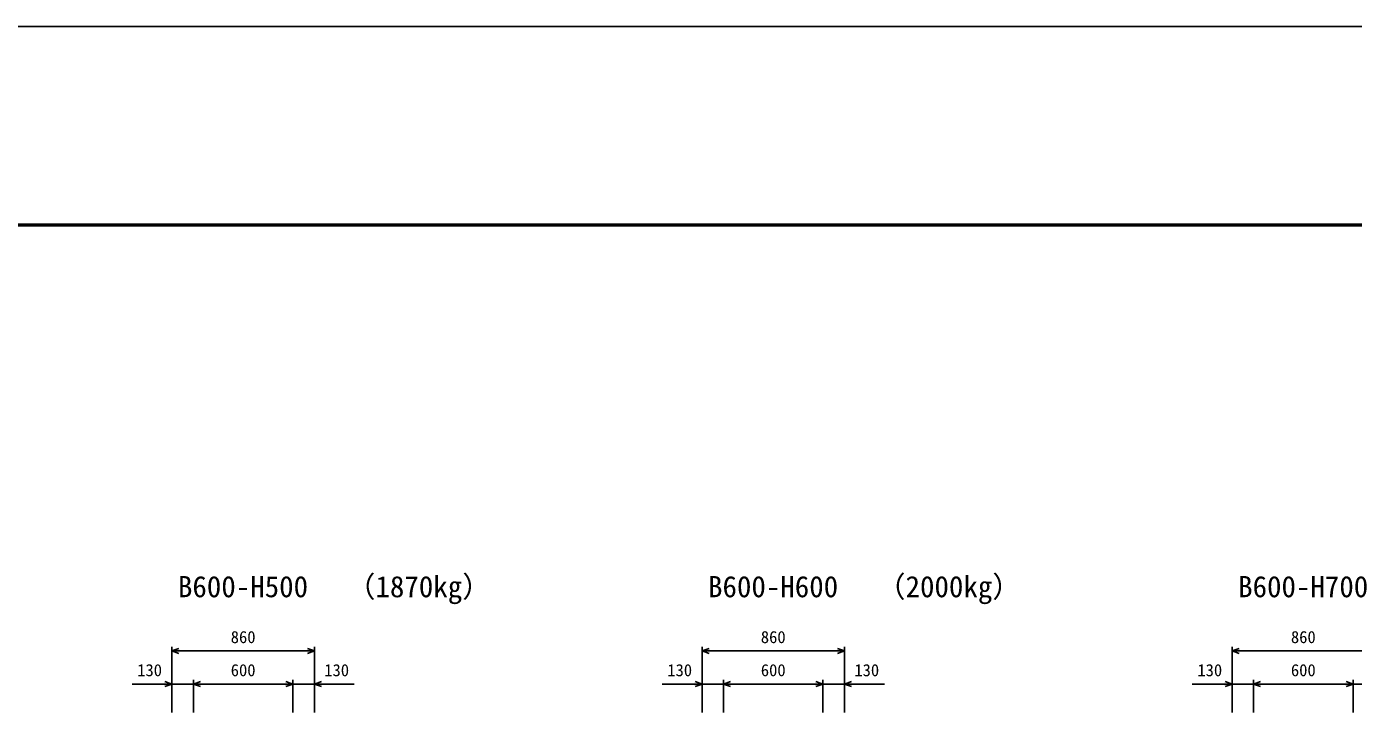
# Model space of a CAD drawing. Units: millimetres, scale not verified. Extents: x -25170 to 75630, y 0 to 35640.
# Drawn here: x 34082 to 42092, y 31497 to 35640 of the extents above; entities that cross this region are included whole.
import ezdxf
from ezdxf.enums import TextEntityAlignment as Align

# ---------------------------------------------------------------- set-up
doc = ezdxf.new("R2010")
doc.units = ezdxf.units.MM
doc.header["$LTSCALE"] = 60
for name, color, linetype, lineweight in [('Defpoints_3', 5, 'Continuous', 25), ('DIM', 7, 'Continuous', 25), ('TXT', 7, 'Continuous', 25), ('WAKU', 3, 'Continuous', 50)]:
    doc.layers.add(name, color=color, linetype=linetype, lineweight=lineweight)
doc.styles.add('ＭＳ ゴシック', font='')
doc.styles.get('ＭＳ ゴシック').set_extended_font_data('MS Gothic')

msp = doc.modelspace()

# ---------------------------------------------------------------- linework, layer by layer
at = {"layer": 'Defpoints_3'}
msp.add_line((75630, 35640), (25230, 35640), dxfattribs=at)
at = {"layer": 'DIM'}
for p, q in [((34959.98, 31893.78), (34959.98, 31496.89)), ((35002.27, 31884.17), (34959.98, 31868.78)), ((35777.7, 31884.17), (35819.98, 31868.78)), ((35819.98, 31893.78), (35819.98, 31496.89)), ((38159.98, 31893.78), (38159.98, 31496.89)), ((38202.27, 31884.17), (38159.98, 31868.78)), ((38977.7, 31884.17), (39019.98, 31868.78)), ((39019.98, 31893.78), (39019.98, 31496.89)), ((41359.98, 31893.78), (41359.98, 31496.89)), ((41402.27, 31884.17), (41359.98, 31868.78)), ((35819.98, 31868.78), (34959.98, 31868.78)), ((34959.98, 31868.78), (35002.27, 31853.39)), ((35819.98, 31868.78), (35777.7, 31853.39)), ((39019.98, 31868.78), (38159.98, 31868.78)), ((38159.98, 31868.78), (38202.27, 31853.39)), ((39019.98, 31868.78), (38977.7, 31853.39)), ((42219.98, 31868.78), (41359.98, 31868.78)), ((41359.98, 31868.78), (41402.27, 31853.39)), ((34719.24, 31668.78), (34959.98, 31668.78)), ((34917.7, 31684.17), (34959.98, 31668.78)), ((34959.98, 31668.78), (34917.7, 31653.39)), ((35089.98, 31668.78), (34959.98, 31668.78)), ((35089.98, 31693.78), (35089.98, 31496.89)), ((35132.27, 31684.17), (35089.98, 31668.78)), ((35689.98, 31668.78), (35089.98, 31668.78)), ((35089.98, 31668.78), (35132.27, 31653.39)), ((35647.7, 31684.17), (35689.98, 31668.78)), ((35689.98, 31668.78), (35647.7, 31653.39)), ((35689.98, 31693.78), (35689.98, 31496.89)), ((35689.98, 31668.78), (35819.98, 31668.78)), ((35862.27, 31684.17), (35819.98, 31668.78)), ((36060.73, 31668.78), (35819.98, 31668.78)), ((35819.98, 31668.78), (35862.27, 31653.39)), ((37919.24, 31668.78), (38159.98, 31668.78)), ((38117.7, 31684.17), (38159.98, 31668.78)), ((38159.98, 31668.78), (38117.7, 31653.39)), ((38289.98, 31668.78), (38159.98, 31668.78)), ((38289.98, 31693.78), (38289.98, 31496.89)), ((38332.27, 31684.17), (38289.98, 31668.78)), ((38889.98, 31668.78), (38289.98, 31668.78)), ((38289.98, 31668.78), (38332.27, 31653.39)), ((38847.7, 31684.17), (38889.98, 31668.78)), ((38889.98, 31668.78), (38847.7, 31653.39)), ((38889.98, 31693.78), (38889.98, 31496.89)), ((38889.98, 31668.78), (39019.98, 31668.78)), ((39062.27, 31684.17), (39019.98, 31668.78)), ((39260.73, 31668.78), (39019.98, 31668.78)), ((39019.98, 31668.78), (39062.27, 31653.39)), ((41119.24, 31668.78), (41359.98, 31668.78)), ((41317.7, 31684.17), (41359.98, 31668.78)), ((41359.98, 31668.78), (41317.7, 31653.39)), ((41489.98, 31668.78), (41359.98, 31668.78)), ((41489.98, 31693.78), (41489.98, 31496.89)), ((41532.27, 31684.17), (41489.98, 31668.78)), ((42089.98, 31668.78), (41489.98, 31668.78)), ((41489.98, 31668.78), (41532.27, 31653.39)), ((42047.7, 31684.17), (42089.98, 31668.78)), ((42089.98, 31668.78), (42047.7, 31653.39)), ((42089.98, 31693.78), (42089.98, 31496.89)), ((42089.98, 31668.78), (42219.98, 31668.78))]:
    msp.add_line(p, q, dxfattribs=at)
at = {"layer": 'WAKU'}
msp.add_line((74430, 34440), (26430, 34440), dxfattribs=at)

# ---------------------------------------------------------------- texts
at = {"layer": 'DIM', "style": 'ＭＳ ゴシック'}
for s, p in [('860', (35314.98, 31893.78)), ('860', (38514.98, 31893.78)), ('860', (41714.98, 31893.78)), ('130', (34750.34, 31693.78)), ('600', (35314.98, 31693.78)), ('130', (35879.62, 31693.78)), ('130', (37950.34, 31693.78)), ('600', (38514.98, 31693.78)), ('130', (39079.62, 31693.78)), ('130', (41150.34, 31693.78)), ('600', (41714.98, 31693.78))]:
    msp.add_text(s, height=73.31, dxfattribs=at).set_placement(p, align=Align.BOTTOM_LEFT)
at = {"layer": 'TXT', "style": 'ＭＳ ゴシック'}
for s, p in [('B600-H500', (34996.23, 32154.39)), ('（1870kg）', (36013.57, 32154.39)), ('B600-H600', (38196.23, 32154.39)), ('（2000kg）', (39213.57, 32154.39)), ('B600-H700', (41396.23, 32154.39))]:
    msp.add_text(s, height=128.3, dxfattribs=at).set_placement(p, align=Align.BOTTOM_LEFT)

doc.saveas('drawing.dxf')
